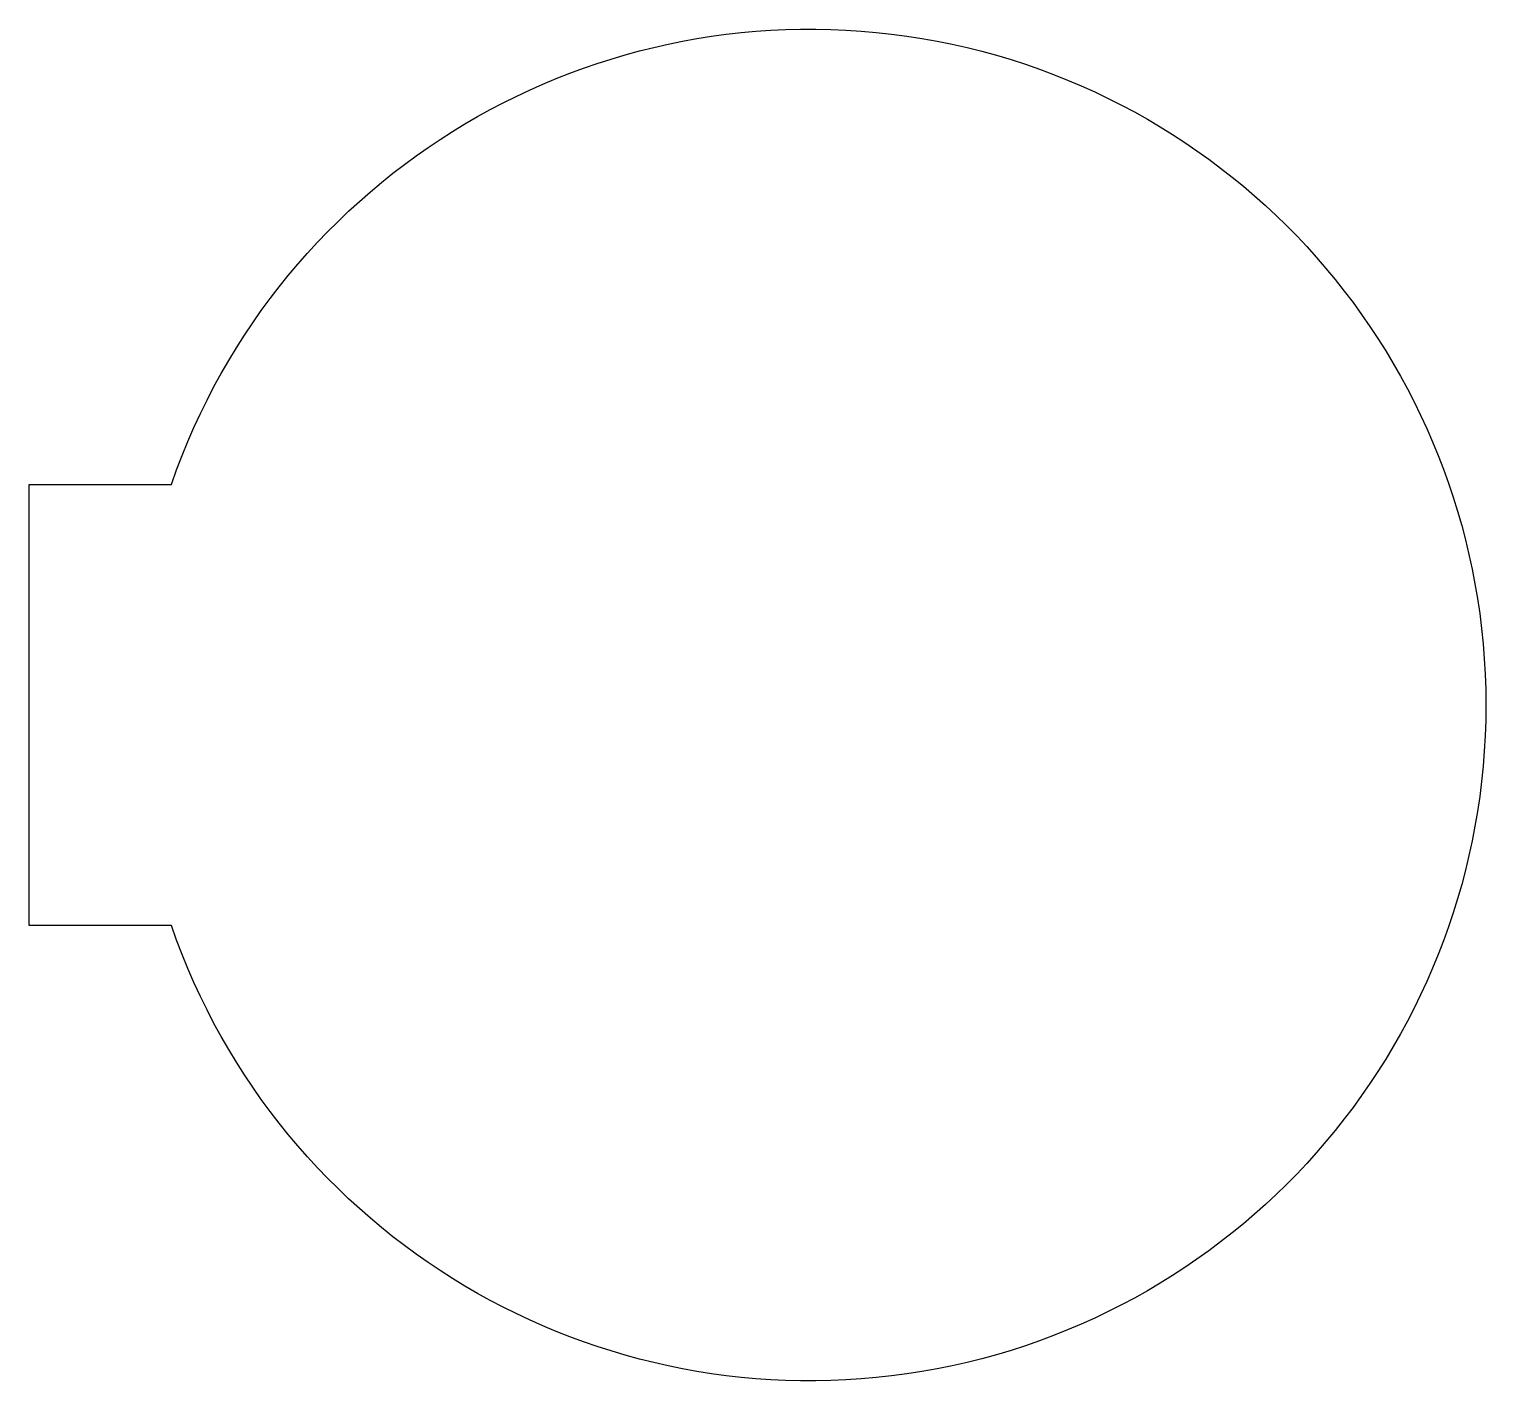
# Model space of a CAD drawing. Header units: millimetres. Extents: x -22 to 19, y -19 to 19.
import ezdxf

# ---------------------------------------------------------------- set-up
doc = ezdxf.new("R2010")
doc.units = ezdxf.units.MM
doc.layers.get('0').update_dxf_attribs({"linetype": 'CONTINUOUS'})

msp = doc.modelspace()

# ---------------------------------------------------------------- linework, layer by layer
msp.add_lwpolyline([(-17.96, -6.2), (-21.96, -6.2), (-21.96, 6.2), (-17.96, 6.2, -5.961283)], format="xyb", close=True)

doc.saveas('drawing.dxf')
